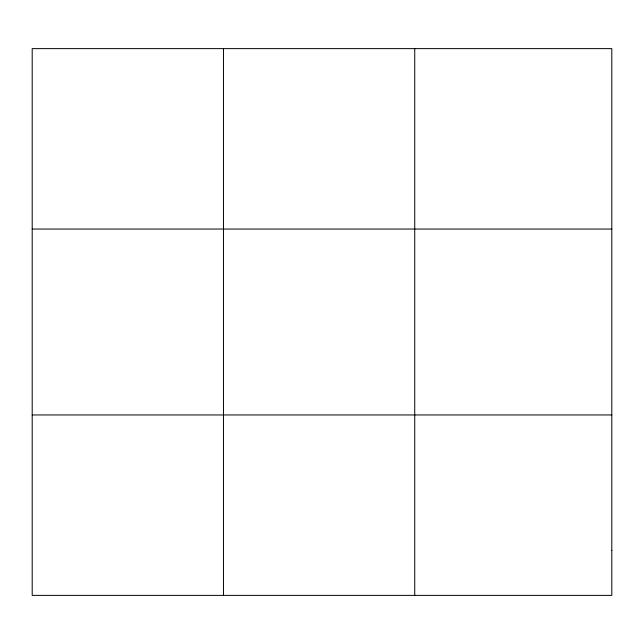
<?xml version="1.0" encoding="UTF-8"?>
<svg xmlns="http://www.w3.org/2000/svg" width="644" height="644" viewBox="0 0 644 644"><rect width="100%" height="100%" fill="white"/><g stroke="black" fill="none" stroke-linecap="round" stroke-linejoin="round"><path stroke-width="0.97" d="M223.468 48.622L223.468 595.378M414.736 48.622L414.736 595.378M32.2 229.047L611.8 229.047M32.2 414.953L611.8 414.953M611.8 550.274L611.8 595.378L32.2 595.378L32.2 48.622L611.8 48.622L611.8 550.274"/></g></svg>
